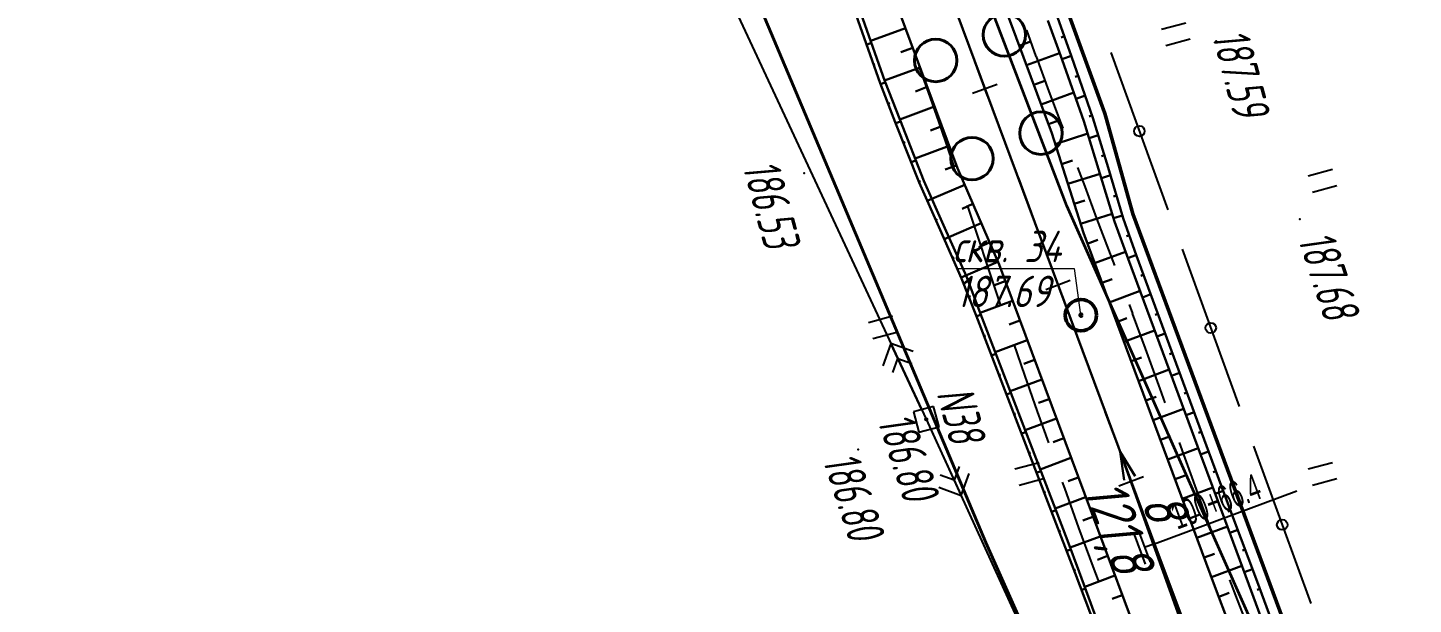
# Model space of a CAD drawing. Header units: millimetres. Extents: x -1799 to 6962, y -1020 to 4121.
# Drawn here: x 5486.1 to 5618.4, y 1413.7 to 1468.8 of the extents above; entities that cross this region are included whole.
import ezdxf

# ---------------------------------------------------------------- set-up
doc = ezdxf.new("R2010")
doc.units = ezdxf.units.MM
doc.linetypes.add('CONTI', pattern=[0])
doc.linetypes.add('STROT', pattern=[1.7, 0.5, -1.2])
for name, color, linetype, lineweight in [('10', 1, 'Continuous', 35), ('геология', 7, 'Continuous', 20), ('КОПИЯ_ОСЬ_13_ОТКОСЫ', 7, 'Continuous', 30), ('Огражд-перила', 1, 'ограждение2', 40), ('ОСЬ_ВЕРХ_ПОКРЫТИЯ_ГРАНИЦЫ_ПОЛОС', 7, 'Continuous', 30), ('ОСЬ_ВЕРХ_ПОКРЫТИЯ_ОСЬ', 1, 'Continuous', 30), ('Уклоны ПЧ', 5, 'Continuous', 30)]:
    doc.layers.add(name, color=color, linetype=linetype, lineweight=lineweight)
for name, color, linetype in [('_Ростелеком', 6, 'Continuous'), ('NAD_MDEFAULT', 7, 'CONTI'), ('PI_OTDEFAULT', 172, 'CONTI'), ('PI_TTDEFAULT', 5, 'CONTI'), ('PLN_O', 7, 'CONTI'), ('SIT_LDEFAULT', 7, 'CONTI'), ('USLZNDEFAULT', 7, 'CONTI'), ('ZAPSKDEFAULT', 7, 'CONTI'), ('КОПИЯ_ОСЬ_ТАНГЕНСЫ', 1, 'Continuous'), ('ОСЬ_ВЕРХ_ПОКРЫТИЯ_ОТКОСЫ', 7, 'Continuous'), ('ОСЬ_ВЕРХ_ПОКРЫТИЯ_ПИКЕТЫ', 1, 'Continuous'), ('ОСЬ_ВЕРХ_ПОКРЫТИЯ_РАЗБИВКА_КРИВ', 1, 'Continuous'), ('ОСЬ_ВЕРХ_ПОКРЫТИЯ_ТАНГЕНСЫ', 1, 'Continuous'), ('разметка', 7, 'Continuous')]:
    doc.layers.add(name, color=color, linetype=linetype)
doc.styles.add('eskd', font='spds.shx', dxfattribs={"width": 1.2, "oblique": 15})
doc.styles.get("Standard").update_dxf_attribs({"font": 'arial.ttf'})
doc.styles.add('STYLE1', font='romand.shx', dxfattribs={"width": 0.9})
doc.styles.add('ГОСТ', font='', dxfattribs={"oblique": 15, "height": 4})
doc.styles.get('ГОСТ').set_extended_font_data('GOST type A')
doc.linetypes.add('кабель_связи_проект.', pattern='A,10,-1,["/",STYLE1,S=3,R=0,X=0,Y=-1.5],-4.1', length=15.1)
doc.linetypes.add('ограждение2', pattern='A,0.25,-0.1,[132,ltypeshp.shx,S=0.1,R=0,X=-0.1,Y=0],-0.1,1', length=1.45)

# ---------------------------------------------------------------- blocks, each defined once
blk = doc.blocks.new('BL_2011')
at = {"color": 0}
for p, q in [((0, 0), (0, 2.4)), ((1.6, 0), (1.6, 2.4))]:
    blk.add_line(p, q, dxfattribs=at)
blk = doc.blocks.new('BL_27')
at = {"color": 0}
for p, q in [((1, 1), (-1, 1)), ((-1, 1), (-1, -1)), ((1, -1), (1, 1)), ((-1, -1), (1, -1))]:
    blk.add_line(p, q, dxfattribs=at)
blk.add_circle((0, 0), 0.1, dxfattribs=at)
blk = doc.blocks.new('7')
at = {"layer": 'Огражд-перила', "linetype": 'Continuous'}
blk.add_circle((0, 0), 2.03, dxfattribs=at)
blk = doc.blocks.new('Стрелка')
at = {"layer": 'Уклоны ПЧ', "ltscale": 2}
for points in [[(-0.02, -0.05), (-0.02, 17.97)], [(-0.02, -0.05), (-0.58, 2.62)], [(-0.02, -0.05), (0.53, 2.62)]]:
    blk.add_lwpolyline(points, dxfattribs=at)

msp = doc.modelspace()

# ---------------------------------------------------------------- linework, layer by layer
at = {"layer": '10'}
for points in [[(5791.36, 869.79), (5791.99, 953.6), (5769.21, 1029.84), (5768.9, 1032.77), (5755.35, 1076.21), (5685.51, 1227.89), (5683.12, 1232.24), (5612.57, 1360.39), (5593.27, 1384.3), (5577.58, 1419.6), (5542.45, 1502.97), (5552.87, 1504.53), (5516.09, 1583.56), (5516.09, 1583.56), (5485.17, 1652.33), (5455.39, 1713.54), (5448.07, 1728.59), (5415.89, 1791.1), (5411.51, 1799.6), (5401.59, 1796.88), (5363.49, 1869.85), (5344.99, 1914.95)], [(5805.17, 883.41), (5805.09, 913.56), (5805.05, 928.34), (5804.15, 942.53), (5802, 976.2), (5801.1, 992.86), (5771.79, 1087.98), (5771.79, 1087.98), (5731.27, 1176.63), (5724.62, 1174.12), (5696.17, 1233.16), (5688.98, 1246.27), (5623.55, 1365.6), (5585.3, 1451.76), (5562.87, 1510.43), (5555.12, 1526.56), (5526.34, 1586.47)], [(5516.09, 1583.56), (5552.87, 1504.53), (5542.45, 1502.97), (5577.58, 1419.6), (5593.27, 1384.3), (5612.57, 1360.39), (5683.12, 1232.24), (5685.51, 1227.89), (5755.35, 1076.21), (5768.9, 1032.77), (5769.21, 1029.84), (5791.99, 953.6), (5791.36, 869.79)]]:
    msp.add_lwpolyline(points, dxfattribs=at)
at = {"layer": '_Ростелеком', "linetype": 'кабель_связи_проект.', "ltscale": 0.25, "const_width": 0.35}
msp.add_lwpolyline([(5674.59, 1278.94), (5654.91, 1314.59), (5633.51, 1353.14), (5621.9, 1374.78), (5608.6, 1405.1), (5591.61, 1451), (5588.95, 1460.55), (5574.36, 1500.62), (5566.94, 1517.35), (5560.94, 1529), (5544.16, 1562.92)], dxfattribs=at)
at = {"layer": 'PI_TTDEFAULT', "color": 5}
for p in [(5599.55, 1467.5, 187.59), (5560.22, 1454.88, 186.53), (5607.55, 1450.51, 187.68), (5571.88, 1431.38, 186.8), (5565.37, 1428.5, 186.8)]:
    msp.add_point(p, dxfattribs=at)
at = {"layer": 'PLN_O'}
for p, q in [((5589.5, 1466.43), (5594.95, 1451.39)), ((5596.32, 1447.63), (5601.77, 1432.59)), ((5603.14, 1428.83), (5608.59, 1413.79))]:
    msp.add_line(p, q, dxfattribs=at)
for centre in [(5592.23, 1458.91), (5599.05, 1440.11), (5605.87, 1421.31)]:
    msp.add_circle(centre, 0.5, dxfattribs=at)
at = {"layer": 'SIT_LDEFAULT', "color": 7}
for p, q in [((5550.44, 1477.38), (5571.88, 1431.38)), ((5582.39, 1466.03), (5581.47, 1468.57)), ((5571.18, 1465.08), (5572.05, 1462.64)), ((5583.63, 1462.69), (5582.4, 1466.03)), ((5572.05, 1462.64), (5573.27, 1459.19)), ((5584.76, 1459.66), (5583.63, 1462.69)), ((5584.94, 1459.2), (5584.77, 1459.66)), ((5573.27, 1459.19), (5574.43, 1455.83)), ((5574.43, 1455.83), (5574.49, 1455.64)), ((5587.04, 1453.61), (5586.35, 1455.45)), ((5588.18, 1450.58), (5587.04, 1453.61)), ((5575.78, 1451.84), (5576.7, 1449.08)), ((5589.33, 1447.56), (5588.18, 1450.58)), ((5576.7, 1449.08), (5577.83, 1445.7)), ((5589.88, 1446.09), (5589.33, 1447.56)), ((5577.83, 1445.7), (5578.95, 1442.36)), ((5591.6, 1441.5), (5591.28, 1442.35)), ((5592.82, 1438.15), (5591.59, 1441.5)), ((5568.5, 1438.63), (5567.73, 1436.5)), ((5571.46, 1432.29), (5568.5, 1438.63)), ((5570.63, 1437.86), (5568.5, 1438.63)), ((5580.24, 1438.57), (5581.27, 1435.6)), ((5568.69, 1435.85), (5569.18, 1437.18)), ((5569.18, 1437.18), (5570.51, 1436.7)), ((5594.21, 1434.29), (5592.82, 1438.15)), ((5581.27, 1435.6), (5582.48, 1432.14)), ((5594.7, 1432.94), (5594.21, 1434.29)), ((5582.48, 1432.14), (5583.54, 1429.14)), ((5571.88, 1431.38), (5593.53, 1383.88)), ((5572.29, 1430.47), (5575.2, 1424.1)), ((5597.27, 1425.82), (5596.05, 1429.18)), ((5575.03, 1426.88), (5574.53, 1425.56)), ((5574.53, 1425.56), (5573.21, 1426.05)), ((5575.2, 1424.1), (5575.99, 1426.22)), ((5584.87, 1425.37), (5585.07, 1424.79)), ((5598.8, 1421.6), (5597.27, 1425.82)), ((5573.08, 1424.89), (5575.2, 1424.1)), ((5585.07, 1424.79), (5586.42, 1421.03)), ((5599.46, 1419.78), (5598.79, 1421.6)), ((5586.42, 1421.03), (5587.78, 1417.31)), ((5587.78, 1417.31), (5588.29, 1415.97)), ((5601.59, 1414.15), (5600.87, 1416.04)), ((5602.84, 1410.96), (5601.59, 1414.15))]:
    msp.add_line(p, q, dxfattribs=at)
at = {"layer": 'геология', "color": 1, "linetype": 'Continuous'}
for p, q in [((5574.91, 1445.78), (5586, 1445.78)), ((5586, 1445.78), (5586.62, 1441.37))]:
    msp.add_line(p, q, dxfattribs=at)
at = {"layer": 'геология', "color": 1, "linetype": 'Continuous', "lineweight": 50}
for radius in [1.5, 0.103]:
    msp.add_circle((5586.65, 1441.33), radius, dxfattribs=at)
at = {"layer": 'КОПИЯ_ОСЬ_13_ОТКОСЫ'}
for points in [[(5504.82, 1633.89), (5554.48, 1530.69), (5556.21, 1527.07), (5557.28, 1524.79), (5557.66, 1523.97), (5558.84, 1521.74), (5561.39, 1516.79), (5562.07, 1515.44), (5562.3, 1514.98), (5563.32, 1512.62), (5564.33, 1510.25), (5565.32, 1507.87), (5566.28, 1505.48), (5567.95, 1501.26), (5569.91, 1496.15), (5570.6, 1494.34), (5571.62, 1491.63), (5575.06, 1482.4), (5583.87, 1458.72), (5586.89, 1449.18), (5599.45, 1415.42), (5600.81, 1411.79)], [(5516.7, 1590.76), (5547.05, 1526.58), (5549.95, 1520.36), (5552.12, 1514.82), (5552.65, 1513.44), (5553.18, 1512.05), (5553.52, 1511.13), (5554.29, 1509.32), (5556.02, 1505.23), (5557.38, 1501.9), (5559.01, 1497.78), (5560.94, 1492.75), (5561.61, 1490.96), (5562.62, 1488.27), (5566.39, 1478.17), (5574.87, 1455.38), (5578.83, 1446.18), (5591.4, 1412.41)], [(5561.5, 1479.61), (5562.15, 1478.6), (5567.47, 1463.5), (5568.92, 1459.78), (5571.2, 1454.01), (5573.21, 1449.47), (5575.24, 1444.84), (5576.63, 1441.31), (5583.82, 1422.64), (5586.11, 1416.67), (5588.52, 1410.29)], [(5562.05, 1480.39), (5562.05, 1480.39), (5567.91, 1463.67), (5569.38, 1459.95), (5571.64, 1454.17), (5573.66, 1449.64), (5575.71, 1445.02), (5577.07, 1441.47), (5584.21, 1422.79), (5585.36, 1419.8), (5586.48, 1416.8), (5588.85, 1410.42)], [(5562.05, 1480.39), (5567.91, 1463.67), (5569.38, 1459.95), (5571.64, 1454.17), (5573.66, 1449.64), (5575.71, 1445.02), (5577.07, 1441.47), (5584.21, 1422.79), (5585.36, 1419.8), (5586.48, 1416.8), (5588.85, 1410.42)], [(5569.89, 1468.75), (5566.5, 1467.49)], [(5583.48, 1469.47), (5584.85, 1465.71), (5586.94, 1459.87), (5589.87, 1450.29), (5591.16, 1446.71), (5598.1, 1427.96), (5600.34, 1421.96), (5602.68, 1415.59), (5604.02, 1411.96)], [(5583.48, 1469.47), (5584.85, 1465.71), (5586.94, 1459.87), (5589.87, 1450.29), (5591.16, 1446.71), (5598.1, 1427.96), (5600.34, 1421.96), (5602.68, 1415.59), (5604.02, 1411.96)], [(5584.42, 1469.81), (5585.76, 1466.04), (5587.8, 1460.19), (5589.25, 1455.45), (5590.69, 1450.59), (5591.97, 1447.01), (5598.85, 1428.23), (5601.1, 1422.24), (5603.47, 1415.88), (5604.83, 1412.27)], [(5580.76, 1467.07), (5581.82, 1467.46)], [(5585.07, 1467.97), (5584.76, 1467.86)], [(5566.18, 1467.16), (5566.57, 1467.3)], [(5570.59, 1466.88), (5569.46, 1466.46)], [(5581.46, 1465.2), (5584.61, 1466.37)], [(5585.74, 1466.09), (5584.83, 1465.77)], [(5566.84, 1465.27), (5566.97, 1465.32)], [(5571.29, 1465), (5567.89, 1463.74)], [(5567.51, 1463.39), (5567.96, 1463.56)], [(5582.16, 1463.32), (5583.21, 1463.71)], [(5586.4, 1464.2), (5586.1, 1464.1)], [(5571.98, 1463.13), (5570.85, 1462.71)], [(5582.85, 1461.45), (5585.96, 1462.6)], [(5587.06, 1462.31), (5586.18, 1462.01)], [(5568.24, 1461.53), (5568.39, 1461.58)], [(5572.68, 1461.25), (5569.35, 1460.02)], [(5568.97, 1459.66), (5569.42, 1459.84)], [(5583.55, 1459.57), (5584.59, 1459.96)], [(5587.72, 1460.43), (5587.43, 1460.32)], [(5573.38, 1459.38), (5572.27, 1458.97)], [(5584.2, 1457.68), (5587.31, 1458.67)], [(5588.31, 1458.52), (5587.44, 1458.25)], [(5569.7, 1457.8), (5569.85, 1457.86)], [(5574.08, 1457.51), (5570.81, 1456.29)], [(5570.44, 1455.94), (5570.88, 1456.12)], [(5574.77, 1455.63), (5573.69, 1455.23)], [(5584.8, 1455.77), (5585.84, 1456.1)], [(5588.9, 1456.6), (5588.61, 1456.51)], [(5571.17, 1454.08), (5571.32, 1454.14)], [(5585.4, 1453.87), (5588.48, 1454.84)], [(5589.48, 1454.69), (5588.6, 1454.43)], [(5575.55, 1453.79), (5572.41, 1452.44)], [(5571.98, 1452.25), (5572.41, 1452.44)], [(5576.34, 1451.95), (5575.3, 1451.5)], [(5586.01, 1451.96), (5587.03, 1452.28)], [(5590.04, 1452.77), (5589.75, 1452.68)], [(5572.79, 1450.42), (5572.93, 1450.49)], [(5586.61, 1450.05), (5589.64, 1451.01)], [(5590.61, 1450.85), (5589.77, 1450.6)], [(5577.13, 1450.11), (5574.04, 1448.78)], [(5591.27, 1448.96), (5591, 1448.87)], [(5573.59, 1448.59), (5574.03, 1448.79)], [(5577.92, 1448.28), (5576.89, 1447.83)], [(5587.26, 1448.16), (5588.26, 1448.53)], [(5574.4, 1446.76), (5574.55, 1446.83)], [(5578.71, 1446.44), (5575.66, 1445.13)], [(5587.96, 1446.29), (5590.92, 1447.39)], [(5591.95, 1447.08), (5591.13, 1446.79)], [(5575.2, 1444.93), (5575.66, 1445.13)], [(5592.63, 1445.2), (5592.36, 1445.1)], [(5579.42, 1444.57), (5578.39, 1444.18)], [(5588.66, 1444.41), (5589.64, 1444.78)], [(5589.36, 1442.54), (5592.3, 1443.64)], [(5575.94, 1443.07), (5576.09, 1443.13)], [(5580.12, 1442.7), (5577.04, 1441.55)], [(5593.32, 1443.33), (5592.52, 1443.03)], [(5576.67, 1441.21), (5577.1, 1441.38)], [(5590.05, 1440.67), (5591.04, 1441.03)], [(5594.01, 1441.45), (5593.74, 1441.35)], [(5580.82, 1440.82), (5579.79, 1440.44)], [(5590.75, 1438.79), (5593.69, 1439.88)], [(5577.39, 1439.34), (5577.53, 1439.4)], [(5581.52, 1438.95), (5578.47, 1437.81)], [(5594.7, 1439.57), (5593.91, 1439.28)], [(5578.1, 1437.48), (5578.53, 1437.64)], [(5582.22, 1437.07), (5581.2, 1436.69)], [(5591.45, 1436.92), (5592.43, 1437.28)], [(5595.38, 1437.69), (5595.12, 1437.6)], [(5578.82, 1435.61), (5578.97, 1435.66)], [(5592.15, 1435.04), (5595.08, 1436.13)], [(5596.07, 1435.81), (5595.3, 1435.53)], [(5582.91, 1435.2), (5579.89, 1434.07)], [(5579.54, 1433.74), (5579.96, 1433.9)], [(5583.61, 1433.32), (5582.6, 1432.95)], [(5592.85, 1433.17), (5593.82, 1433.53)], [(5596.76, 1433.94), (5596.5, 1433.84)], [(5580.26, 1431.88), (5580.4, 1431.93)], [(5593.54, 1431.29), (5596.46, 1432.38)], [(5597.45, 1432.06), (5596.69, 1431.78)], [(5584.31, 1431.45), (5581.32, 1430.34)], [(5580.98, 1430.01), (5581.39, 1430.17)], [(5585.01, 1429.58), (5584.01, 1429.21)], [(5594.24, 1429.42), (5595.21, 1429.78)], [(5598.14, 1430.18), (5597.88, 1430.09)], [(5581.7, 1428.14), (5581.84, 1428.2)], [(5585.7, 1427.7), (5582.75, 1426.6)], [(5594.94, 1427.55), (5597.85, 1428.63)], [(5598.82, 1428.3), (5598.07, 1428.03)], [(5582.42, 1426.28), (5582.81, 1426.43)], [(5599.52, 1426.43), (5599.28, 1426.34)], [(5586.4, 1425.83), (5585.42, 1425.46)], [(5595.64, 1425.67), (5596.61, 1426.03)], [(5583.14, 1424.41), (5583.27, 1424.46)], [(5587.1, 1423.95), (5584.18, 1422.86)], [(5596.33, 1423.8), (5599.25, 1424.88)], [(5600.23, 1424.56), (5599.48, 1424.27)], [(5583.86, 1422.55), (5584.24, 1422.69)], [(5600.93, 1422.68), (5600.68, 1422.59)], [(5587.8, 1422.08), (5586.82, 1421.72)], [(5597.03, 1421.92), (5598, 1422.28)], [(5597.73, 1420.05), (5600.64, 1421.13)], [(5584.57, 1420.68), (5584.7, 1420.73)], [(5588.5, 1420.2), (5585.61, 1419.13)], [(5601.63, 1420.81), (5600.87, 1420.53)], [(5585.29, 1418.81), (5585.68, 1418.96)], [(5598.43, 1418.17), (5599.4, 1418.54)], [(5602.33, 1418.94), (5602.07, 1418.84)], [(5589.19, 1418.33), (5588.23, 1417.97)], [(5599.13, 1416.3), (5602.02, 1417.38)], [(5586.01, 1416.94), (5586.13, 1416.99)], [(5589.89, 1416.46), (5587.01, 1415.38)], [(5603.03, 1417.06), (5602.25, 1416.77)], [(5586.71, 1415.07), (5587.07, 1415.21)], [(5590.59, 1414.58), (5589.63, 1414.22)], [(5599.83, 1414.43), (5600.79, 1414.79)], [(5603.73, 1415.19), (5603.47, 1415.09)]]:
    msp.add_lwpolyline(points, dxfattribs=at)
at = {"layer": 'КОПИЯ_ОСЬ_ТАНГЕНСЫ'}
msp.add_line((5559.9, 1510.21), (5609.6, 1376.68), dxfattribs=at)
at = {"layer": 'ОСЬ_ВЕРХ_ПОКРЫТИЯ_ГРАНИЦЫ_ПОЛОС'}
for points in [[(5504.82, 1633.89), (5554.48, 1530.69), (5556.21, 1527.07), (5557.28, 1524.79), (5557.66, 1523.97), (5558.84, 1521.74), (5561.39, 1516.79), (5562.07, 1515.44), (5562.3, 1514.98), (5563.32, 1512.62), (5564.33, 1510.25), (5565.32, 1507.87), (5566.28, 1505.48), (5567.95, 1501.26), (5569.91, 1496.15), (5570.6, 1494.34), (5571.62, 1491.63), (5575.06, 1482.4), (5583.87, 1458.72), (5586.89, 1449.18), (5599.45, 1415.42), (5600.81, 1411.79)], [(5516.7, 1590.76), (5547.05, 1526.58), (5549.95, 1520.36), (5552.12, 1514.82), (5552.65, 1513.44), (5553.18, 1512.05), (5553.52, 1511.13), (5554.29, 1509.32), (5556.02, 1505.23), (5557.38, 1501.9), (5559.01, 1497.78), (5560.94, 1492.75), (5561.61, 1490.96), (5562.62, 1488.27), (5566.39, 1478.17), (5574.87, 1455.38), (5578.83, 1446.18), (5591.4, 1412.41)]]:
    msp.add_lwpolyline(points, dxfattribs=at)
at = {"layer": 'ОСЬ_ВЕРХ_ПОКРЫТИЯ_ОСЬ'}
msp.add_lwpolyline([(5569.09, 1485.52), (5593.67, 1419.49), (5593.67, 1419.49), (5596.75, 1411.24)], dxfattribs=at)
at = {"layer": 'ОСЬ_ВЕРХ_ПОКРЫТИЯ_ОТКОСЫ'}
msp.add_lwpolyline([(5564.24, 1483.93), (5566.39, 1478.17), (5574.87, 1455.38), (5578.83, 1446.18), (5591.4, 1412.41), (5592.77, 1408.76), (5593.8, 1406.02), (5596.38, 1399.3), (5598.56, 1393.75), (5600.82, 1388.22), (5602.54, 1384.14), (5603.6, 1381.67), (5604.35, 1379.99)], dxfattribs=at)
at = {"layer": 'ОСЬ_ВЕРХ_ПОКРЫТИЯ_ПИКЕТЫ'}
for p, q in [((5576.31, 1462.53), (5578.66, 1463.4)), ((5583.29, 1443.78), (5585.63, 1444.66)), ((5590.27, 1425.04), (5592.61, 1425.91))]:
    msp.add_line(p, q, dxfattribs=at)
at = {"layer": 'ОСЬ_ВЕРХ_ПОКРЫТИЯ_РАЗБИВКА_КРИВ'}
for p, q in [((5593.67, 1419.49), (5607.26, 1424.55)), ((5591.74, 1420.38), (5592.78, 1417.56)), ((5592.21, 1420.55), (5593.25, 1417.74)), ((5593.67, 1419.49), (5592.73, 1419.14))]:
    msp.add_line(p, q, dxfattribs=at)
at = {"layer": 'ОСЬ_ВЕРХ_ПОКРЫТИЯ_ТАНГЕНСЫ'}
msp.add_line((5559.9, 1510.21), (5609.6, 1376.68), dxfattribs=at)
at = {"layer": 'разметка', "linetype": 'STROT', "lineweight": 30, "ltscale": 7}
msp.add_lwpolyline([(5312.42, 2282.39), (5316.25, 2195.85, 0.00256), (5318.53, 2149.66, 0.014826), (5323.04, 2096.1, 0.010268), (5326.56, 2070.09, 0.009124), (5335.38, 2019.61, 0.030208), (5352.49, 1943.31, 0.031045), (5370.98, 1896.35, 0.007877), (5388.83, 1859.4), (5485.72, 1664.05, -0.002974), (5496.16, 1642.67), (5549.56, 1531.69, -0.030398), (5568.22, 1487.87), (5596.29, 1412.46, 0.046344), (5628.25, 1343.37), (5666.66, 1274.79, -0.011361), (5709.24, 1194.5), (5740.22, 1132.76, -0.022225), (5757.31, 1096, -0.0221), (5770.2, 1057.73, -0.002395), (5778.88, 1028.93, -0.036323), (5794.38, 962.09, -0.038365), (5797.85, 870.98)], format="xyb", dxfattribs=at)

# ---------------------------------------------------------------- block references
at = {"layer": 'USLZNDEFAULT', "color": 7, "rotation": 285}
msp.add_blockref('BL_27', (5571.88, 1431.38), dxfattribs=at)
at = {"layer": 'ZAPSKDEFAULT', "color": 7, "rotation": 285}
for p in [(5594.35, 1468.64), (5608.35, 1454.64), (5566.35, 1440.64), (5580.35, 1426.64), (5608.35, 1426.64)]:
    msp.add_blockref('BL_2011', p, dxfattribs=at)
at = {"layer": 'Огражд-перила', "linetype": 'Continuous', "rotation": 277.515868781092}
for p in [(5579.34, 1468.1), (5572.78, 1465.66), (5582.83, 1458.72), (5576.25, 1456.28)]:
    msp.add_blockref('7', p, dxfattribs=at)
at = {"layer": 'Уклоны ПЧ', "rotation": 199.7182374470583}
msp.add_blockref('Стрелка', (5590.39, 1428.22), dxfattribs=at)

# ---------------------------------------------------------------- texts
at = {"layer": 'NAD_MDEFAULT', "color": 7, "style": 'eskd', "oblique": 10, "width": 0.8}
msp.add_text('N38', height=3.5, rotation=285, dxfattribs=at).set_placement((5572.83, 1433.86))
at = {"layer": 'PI_OTDEFAULT', "color": 172, "style": 'eskd', "oblique": 10, "width": 0.8}
for s, rotation, p in [('187.59', 285, (5599.14, 1468.03)), ('186.53', 285, (5554.32, 1455.53)), ('187.68', 288, (5607.34, 1448.59)), ('186.80', 288, (5567.19, 1431.24)), ('186.80', 288, (5561.97, 1427.48))]:
    msp.add_text(s, height=3.5, rotation=rotation, dxfattribs=at).set_placement(p)
at = {"layer": 'геология', "color": 1, "style": 'ГОСТ', "oblique": 15}
for s, p in [('скв. 34', (5574.42, 1446.38)), ('187.69', (5574.7, 1442.09))]:
    msp.add_text(s, height=3, rotation=0.1, dxfattribs=at).set_placement(p)
at = {"layer": 'ОСЬ_ВЕРХ_ПОКРЫТИЯ_РАЗБИВКА_КРИВ', "width": 0.6}
msp.add_text('100+66.4', height=2.5, rotation=20.4153, dxfattribs=at).set_placement((5595.84, 1420.83))
at = {"layer": 'Уклоны ПЧ', "style": 'ГОСТ', "oblique": 15}
for s, p in [('121,8', (5586.83, 1424.69)), ('8', (5592.36, 1423.49))]:
    msp.add_text(s, height=4, rotation=290.0937, dxfattribs=at).set_placement(p)

doc.saveas('drawing.dxf')
